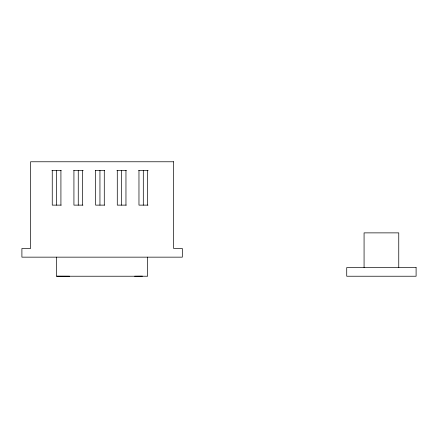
<?xml version="1.0" encoding="UTF-8"?>
<svg xmlns="http://www.w3.org/2000/svg" width="438" height="438" viewBox="0 0 438 438"><rect width="100%" height="100%" fill="white"/><g stroke="black" fill="none" stroke-linecap="round" stroke-linejoin="round"><path stroke-width="0.66" d="M134.63 276.23L142.438 276.159M51.919 170.437L61.254 170.437M73.715 170.437L83.247 170.437M95.391 170.437L104.616 170.437M116.902 170.437L126.412 170.437M138.643 170.437L148.159 170.437M61.254 205.126L52.253 205.126L52.253 170.437M82.935 205.126L73.929 205.126L73.929 170.437M104.616 205.126L95.61 205.126L95.61 170.437M126.292 205.126L117.285 205.126L117.285 170.437M147.973 205.126L138.966 205.126L138.966 170.437M56.584 257.155L56.584 276.23L147.639 276.23L147.639 257.155M56.584 276.203L69.593 276.23M398.755 267.563L398.755 232.874L364.071 232.874L364.071 267.563M147.639 170.437L147.639 205.126M143.303 170.437L143.303 205.126M125.958 170.437L125.958 205.126M121.622 170.437L121.622 205.126M104.282 170.437L104.282 205.126M99.946 170.437L99.946 205.126M82.601 170.437L82.601 205.126M78.265 170.437L78.265 205.126M60.92 170.437L60.92 205.126M56.584 170.437L56.584 205.126M173.656 161.77L30.572 161.77L30.572 248.483L21.9 248.483L21.9 257.155L182.323 257.155L182.323 248.483L173.656 248.483L173.656 161.77M416.1 267.563L346.726 267.563L346.726 276.23L416.1 276.23L416.1 267.563"/></g></svg>
